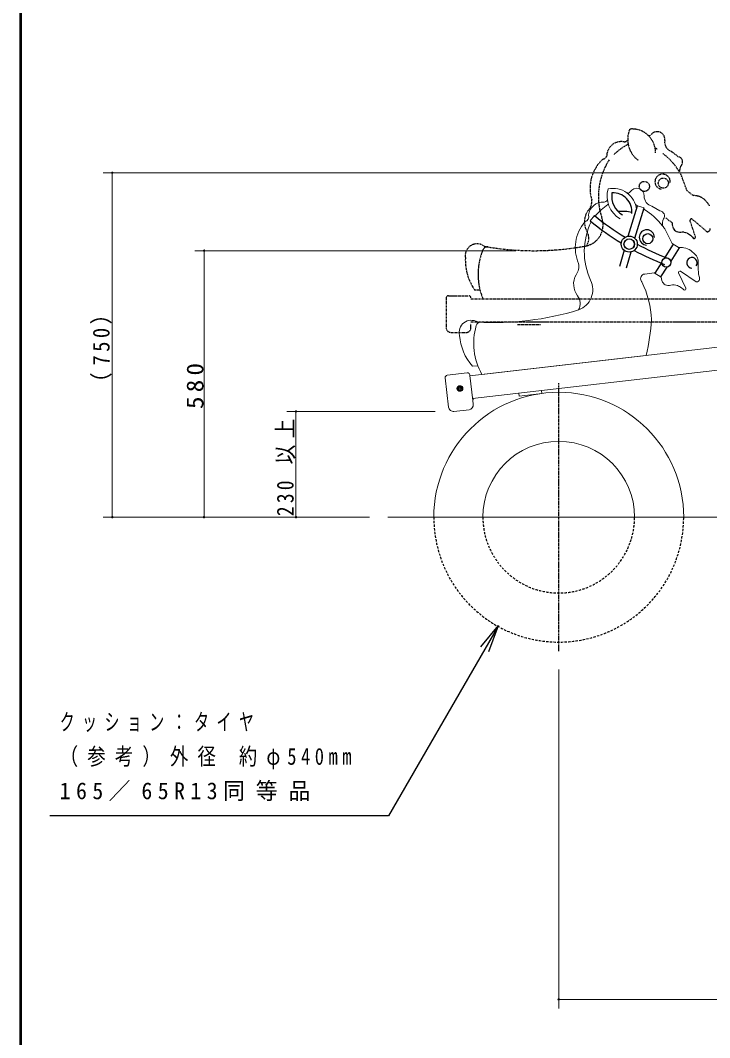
# Model space of a CAD drawing. Units: millimetres at full size; details may follow other scales. Extents: x -7816 to 0, y -1379 to 5340.
# Drawn here: x -7700 to -6199, y 837 to 3052 of the extents above; entities that cross this region are included whole.
import ezdxf

# ---------------------------------------------------------------- set-up
doc = ezdxf.new("R2010")
doc.units = ezdxf.units.MM
for name, pattern in [('USER2', [6, 3, -1, 1, -1]), ('USER3', [8, 3, -1, 1, -1, 1, -1]), ('USER4', [8, 5, -3])]:
    doc.linetypes.add(name, pattern=pattern)
for name, color, linetype, lineweight in [('A3図枠', 7, 'Continuous', 25), ('線', 2, 'Continuous', 25), ('補助', 2, 'Continuous', 13)]:
    doc.layers.add(name, color=color, linetype=linetype, lineweight=lineweight)
doc.styles.add('ＭＳ ゴシック', font='')
doc.styles.get('ＭＳ ゴシック').set_extended_font_data('MS Gothic')

# ---------------------------------------------------------------- blocks, each defined once
blk = doc.blocks.new('dimension_origin')
at = {"color": 0, "linetype": 'Continuous', "lineweight": -2}
blk.add_circle((0, 0), 1.25, dxfattribs=at)

msp = doc.modelspace()

# ---------------------------------------------------------------- linework, layer by layer
at = {"layer": 'A3図枠', "lineweight": 50}
msp.add_line((-7700, 5340), (-7700, 0), dxfattribs=at)
at = {"layer": '線', "linetype": 'USER3'}
for p, q in [((-6283.006, 2766.661), (-6267.15, 2754.494)), ((-6248.7, 2680.63), (-6260.982, 2714.57)), ((-6234.682, 2669.625), (-6248.7, 2680.63)), ((-6280.996, 2610.634), (-6295.014, 2621.639)), ((-6230.31, 2580.685), (-6242.105, 2615.485)), ((-6206.083, 2592.241), (-6237.324, 2618.736)), ((-6711.217, 2465.226), (-6699.554, 2465.226)), ((-6773, 2447.25), (-6773, 2382.75)), ((-6768, 2452.25), (-6724, 2452.25)), ((-6719, 2445.25), (-3817, 2445.25)), ((-6719, 2395.25), (-5268, 2395.25)), ((-6762.5, 2372.25), (-6729.5, 2372.25)), ((-6719, 2382.75), (-6719, 2391.25)), ((-6618, 2389.25), (-6568, 2389.25))]:
    msp.add_line(p, q, dxfattribs=at)
at = {"layer": '線'}
for p, q in [((-6376.935, 2581.874), (-6356.326, 2648.19)), ((-6362.611, 2577.422), (-6342.002, 2643.738)), ((-6385.853, 2551.261), (-6395.494, 2515.82)), ((-6278.823, 2564.276), (-6298.563, 2533.282)), ((-6266.037, 2556.43), (-6284.282, 2527.782)), ((-6371.379, 2547.324), (-6381.02, 2511.882)), ((-6303.714, 2525.194), (-6319.051, 2501.114)), ((-6292.691, 2514.579), (-6306.399, 2493.056)), ((-6714.482, 2228.24), (-6715.476, 2228.125))]:
    msp.add_line(p, q, dxfattribs=at)
at = {"layer": '線', "color": 7, "lineweight": 13}
for p, q in [((-6356.326, 2648.19), (-6342.002, 2643.738)), ((-6325.06, 2647.186), (-6307.91, 2636.923)), ((-6450.095, 2626.635), (-6459.576, 2615.01)), ((-6721.222, 2277.794), (-3838.455, 2611.341)), ((-6281.093, 2565.669), (-6297.195, 2597.972)), ((-6265.903, 2556.348), (-6281.093, 2565.669)), ((-6228.6, 2482.763), (-6262.678, 2505.492)), ((-6320.32, 2501.745), (-6340.856, 2499.369)), ((-6305.13, 2492.424), (-6320.32, 2501.745)), ((-6251.338, 2468.499), (-6267.055, 2501.713)), ((-6715.476, 2228.125), (-5369.713, 2383.835)), ((-6695.395, 2280.782), (-6337.781, 2322.159)), ((-6770.702, 2279.115), (-6726.994, 2284.173)), ((-6715.787, 2298.531), (-6704.201, 2299.872)), ((-6775.094, 2273.574), (-6767.681, 2209.501)), ((-6721.337, 2278.787), (-6721.452, 2279.78)), ((-6715.016, 2224.152), (-6721.337, 2278.787)), ((-6565.476, 2245.48), (-6615.145, 2239.734)), ((-6615.145, 2239.734), (-6614.455, 2233.773)), ((-6614.455, 2233.773), (-6564.787, 2239.52)), ((-6564.787, 2239.52), (-6565.476, 2245.48)), ((-6715.131, 2225.145), (-6714.137, 2225.26)), ((-6714.039, 2215.708), (-6715.016, 2224.152)), ((-6714.137, 2225.26), (-6714.482, 2228.24)), ((-6756.044, 2200.278), (-6723.262, 2204.071)), ((-6900, 1970), (-5298.25, 1970))]:
    msp.add_line(p, q, dxfattribs=at)
at = {"layer": '線', "color": 20, "linetype": 'USER2'}
msp.add_line((-6528, 1678), (-6528, 2262), dxfattribs=at)
at = {"layer": '線', "linetype": 'USER3'}
msp.add_lwpolyline([(-6280.996, 2610.634), (-6280.795, 2606.864), (-6280.091, 2603.155), (-6278.898, 2599.573), (-6277.668, 2597.245), (-6276.01, 2595.2), (-6273.987, 2593.514), (-6271.237, 2592.006), (-6268.25, 2591.048), (-6265.136, 2590.675), (-6262.007, 2590.901), (-6258.402, 2591.211), (-6254.795, 2590.93), (-6251.281, 2590.065), (-6247.956, 2588.638), (-6245.612, 2587.28), (-6243.379, 2585.746), (-6241.269, 2584.046), (-6239.07, 2581.993), (-6237.018, 2579.794), (-6235.122, 2577.46)], dxfattribs=at)
at = {"layer": '線', "color": 7, "lineweight": 13}
msp.add_lwpolyline([(-6305.13, 2492.424), (-6304.497, 2488.702), (-6303.371, 2485.099), (-6301.774, 2481.678), (-6300.285, 2479.507), (-6298.403, 2477.666), (-6296.2, 2476.224), (-6293.295, 2475.041), (-6290.217, 2474.433), (-6287.081, 2474.42), (-6283.999, 2475.005), (-6280.453, 2475.727), (-6276.837, 2475.863), (-6273.248, 2475.407), (-6269.78, 2474.372), (-6267.296, 2473.292), (-6264.901, 2472.025), (-6262.61, 2470.579), (-6260.19, 2468.792), (-6257.899, 2466.844), (-6255.747, 2464.743)], dxfattribs=at)
at = {"layer": '線', "linetype": 'USER3'}
for centre, radius in [((-6300.292, 2697.367), 10.991), ((-6341.582, 2690.25), 11)]:
    msp.add_circle(centre, radius, dxfattribs=at)
at = {"layer": '線'}
for centre, radius in [((-6374.466, 2564.549), 17.5), ((-6374.466, 2564.549), 11.5), ((-6334.267, 2576.365), 10.991), ((-6293.737, 2524.524), 10), ((-6743.183, 2250.086), 6), ((-6743.183, 2250.086), 4.75), ((-6743.183, 2250.086), 2.4)]:
    msp.add_circle(centre, radius, dxfattribs=at)
at = {"layer": '線', "color": 7, "lineweight": 13}
msp.add_circle((-6374.466, 2564.549), 11, dxfattribs=at)
at = {"layer": '線', "linetype": 'USER3'}
for centre, radius, start, end in [((-6321.092, 2792.623), 56.819, 156.82735, 233.28768), ((-6368.11, 2764.528), 50.722, 358.78873, 95.90389), ((-6386.196, 2797.492), 10.371, 272.69737, 323.16842), ((-6330.825, 2805.938), 5, 228.00089, 322.31465), ((-6313.666, 2792.683), 16.682, 351.91843, 142.31465), ((-6391.936, 2756.445), 31.314, 78.52702, 166.8017), ((-6327.069, 2678.667), 114.295, 116.31288, 135.20936), ((-6357.643, 2697.238), 86.254, 102.81901, 103.46898), ((-6379.865, 2670.907), 120.058, 56.69938, 59.2723), ((-6276.256, 2786.755), 21.198, 170.26979, 251.43121), ((-6373.173, 2685.997), 86.656, 132.92489, 196.87997), ((-6294.652, 2668.318), 147.05, 147.18506, 198.48213), ((-6434.456, 2761.459), 12.221, 280.6881, 10.06297), ((-6383.116, 2651.831), 137.01, 30.44284, 53.51385), ((-6269.328, 2743.62), 11.09, 317.17185, 78.67221), ((-6240.372, 2722.843), 24.675, 147.55405, 183.69944), ((-6301.904, 2700.32), 16.584, 353.61924, 261.93044), ((-6402.728, 2633.99), 163.049, 29.6174, 32.35638), ((-6485.708, 2658.041), 29.744, 315.93758, 5.38914), ((-6235.776, 2625.399), 44.967, 75.31305, 89.80682), ((-6232.422, 2638.198), 31.735, 45.33632, 75.31305), ((-6267.771, 2602.431), 82.022, 33.63559, 45.33632), ((-6430.581, 2613.049), 41.595, 144.24171, 211.18311), ((-6478.251, 2606.264), 46.755, 283.22144, 19.27944), ((-6239.264, 2616.448), 3, 49.6987, 198.72352), ((-6204.143, 2594.529), 3, 229.6987, 282.56916), ((-6204.99, 2598.328), 6.892, 282.56916, 0.64492), ((-6491.95, 2577.265), 29.459, 325.89846, 28.92293), ((-6233.152, 2579.722), 3, 228.94288, 18.72352), ((-6705.688, 2539.355), 25.895, 51.59126, 189.32389), ((-6563.463, 2498.813), 140.175, 157.55233, 202.46482), ((-6683.774, 2548.519), 10, 80.74404, 157.55233), ((-6581.632, 3175.28), 625.03, 260.0528, 280.51607), ((-6617.471, 2529.9), 113.891, 177.35286, 214.60126), ((-6768, 2447.25), 5, 90, 180), ((-6724, 2447.25), 5, 0, 90), ((-6762.5, 2382.75), 10.5, 180, 270.00006), ((-6729.5, 2382.75), 10.5, 270.00007, 0)]:
    msp.add_arc(centre, radius, start, end, dxfattribs=at)
at = {"layer": '線', "color": 7, "lineweight": 13}
for centre, radius, start, end in [((-6365.878, 2668.598), 56.819, 163.42735, 239.88768), ((-6409.354, 2635.286), 50.722, 5.38873, 102.50389), ((-6358.507, 2669.512), 16.682, 358.51843, 148.91465), ((-6431.109, 2665.953), 10.371, 279.29737, 329.76842), ((-6377.076, 2680.707), 5, 234.60089, 328.91465), ((-6320.664, 2667.923), 21.198, 176.86979, 258.03121), ((-6432.094, 2624.518), 31.314, 85.12702, 173.4017), ((-6358.717, 2554.711), 114.295, 122.91288, 141.80936), ((-6391.223, 2569.645), 86.254, 109.41901, 110.06898), ((-6410.272, 2540.934), 120.058, 63.29938, 65.8723), ((-6411.308, 2521.611), 137.01, 37.04284, 60.11385), ((-6308.824, 2625.871), 11.09, 323.77185, 85.27221), ((-6474.908, 2624.612), 12.221, 287.2881, 16.66297), ((-6277.672, 2608.559), 24.675, 154.15405, 190.29944), ((-6405.358, 2556.693), 86.656, 139.52489, 203.47997), ((-6325.326, 2548.157), 147.05, 153.78506, 205.08213), ((-6428.74, 2501.634), 163.049, 36.2174, 38.95638), ((-6261.907, 2512.289), 44.967, 81.91305, 96.40682), ((-6260.045, 2525.389), 31.735, 51.93632, 81.91305), ((-6291.049, 2485.796), 82.022, 40.23559, 51.93632), ((-6239.64, 2529.295), 14.679, 12.35046, 40.23559), ((-6275.251, 2521.498), 51.134, 355.50643, 12.35046), ((-6513.934, 2515.988), 29.744, 322.53758, 11.98914), ((-6264.343, 2502.996), 3, 56.2987, 205.32352), ((-6149.827, 2511.641), 74.677, 175.50643, 189.42874), ((-6454.001, 2477.631), 41.595, 150.84171, 217.78311), ((-6500.575, 2465.412), 46.755, 289.82144, 25.87944), ((-6339.706, 2489.435), 10, 96.6, 209.81591), ((-6424.942, 2440.589), 88.24, 28.19406, 29.81591), ((-6525.449, 2392.828), 199.46, 2.11361, 26.64512), ((-6226.935, 2485.259), 3, 236.2987, 289.16916), ((-6228.213, 2488.936), 6.892, 289.16916, 7.24492), ((-6178.237, 2506.923), 45.878, 189.42874, 196.40369), ((-6247.795, 2486.446), 26.632, 7.24492, 16.40369), ((-6254.05, 2467.216), 3, 235.54288, 25.32352), ((-6510.851, 2435.03), 29.459, 332.49846, 35.52293), ((-6668.673, 3018.774), 625.03, 266.6528, 287.11607), ((-6718.815, 2372.805), 25.895, 58.19126, 195.92389), ((-6698.099, 2384.427), 10, 87.34404, 164.15233), ((-6809.352, 2432.489), 484.306, 346.83183, 356.17538), ((-6572.872, 2348.879), 140.175, 164.15233, 209.06482), ((-6630.096, 2373.552), 113.891, 183.95286, 221.20126), ((-6726.419, 2279.206), 5, 6.6, 96.6), ((-6770.128, 2274.148), 5, 96.6, 186.6), ((-6528, 1970), 272, 0, 180), ((-6724.469, 2214.501), 10.5, 276.60007, 6.6), ((-6757.251, 2210.708), 10.5, 186.6, 276.60006), ((-6528, 1970), 165.1, 0, 180)]:
    msp.add_arc(centre, radius, start, end, dxfattribs=at)
at = {"layer": '線'}
for centre, radius, start, end in [((-6365.878, 2668.598), 46.819, 171.01068, 239.88768), ((-6409.354, 2635.286), 40.722, 354.46453, 93.89609), ((-6075.719, 3085.673), 607.346, 230.80047, 238.64043), ((-6075.719, 3085.673), 592.346, 230.80047, 238.6975), ((-6388.896, 2549.534), 86.254, 76.44284, 96.53763), ((-6336.208, 2579.113), 16.584, 0.21924, 268.53044), ((-6075.719, 3085.673), 607.346, 241.71053, 248.52239), ((-6075.719, 3085.673), 592.346, 241.65346, 248.52239), ((-6237.906, 2523.927), 11.453, 324.46674, 268.97684)]:
    msp.add_arc(centre, radius, start, end, dxfattribs=at)
at = {"layer": '線', "color": 4, "linetype": 'USER4'}
for radius in [272, 165.1]:
    msp.add_arc((-6528, 1970), radius, 180, 0, dxfattribs=at)
at = {"layer": '補助'}
for p, q in [((-3925.317, 2719.877), (-7520, 2719.877)), ((-7500, 1970), (-7500, 2719.877)), ((-6621.632, 2550.251), (-7320, 2550.251)), ((-7300, 1970), (-7300, 2550.251)), ((-6797.251, 2200.207), (-7120, 2200.207)), ((-7100, 1970), (-7100, 2200.207)), ((-6940, 1970), (-7520, 1970)), ((-6940, 1970), (-7320, 1970)), ((-6940, 1970), (-7120, 1970)), ((-6528, 1638), (-6528, 900)), ((-4008, 920), (-6528, 920))]:
    msp.add_line(p, q, dxfattribs=at)
at = {"layer": '補助', "lineweight": 25}
for p, q in [((-6697.66, 1687.48), (-6659, 1734.441)), ((-6659, 1734.441), (-6689, 1682.48)), ((-6680.34, 1677.48), (-6659, 1734.441)), ((-6689, 1682.48), (-6898.278, 1320)), ((-6918.278, 1320), (-7635.552, 1320)), ((-6898.278, 1320), (-6918.278, 1320))]:
    msp.add_line(p, q, dxfattribs=at)

# ---------------------------------------------------------------- block references
at = {"layer": '補助', "xscale": 1.33, "yscale": 1.33}
for p, rotation in [((-7500, 2719.877), 270), ((-7300, 2550.251), 270), ((-7100, 2200.207), 270), ((-7500, 1970), 90), ((-7300, 1970), 90), ((-7100, 1970), 90)]:
    msp.add_blockref('dimension_origin', p, dxfattribs=dict(at, rotation=rotation))
msp.add_blockref('dimension_origin', (-6528, 920), dxfattribs=at)

# ---------------------------------------------------------------- texts
at = {"layer": '補助', "char_height": 36.66, "attachment_point": 8, "rotation": 90, "style": 'ＭＳ ゴシック'}
for s, insert in [('\\T1.33;\\W0.9;（750）', (-7501, 2344.938)), ('\\T1.33;\\W1.1;580', (-7301, 2260.125)), ('\\T1.33;\\W0.85;230\\~以上', (-7101, 2085.211))]:
    msp.add_mtext(s, dxfattribs=dict(at, insert=insert))
at = {"layer": '補助', "char_height": 36.66, "attachment_point": 1, "style": 'ＭＳ ゴシック'}
for s, insert in [('\\T1.5;\\W0.65;クッション：タイヤ', (-7614.349, 1542.5)), ('\\T1.5;\\W0.8;（参考）外径\\~約φ540mm', (-7614.349, 1467.5)), ('\\T1.5;\\W0.95;165／65R13同等品', (-7614.349, 1392.5))]:
    msp.add_mtext(s, dxfattribs=dict(at, insert=insert))

doc.saveas('drawing.dxf')
